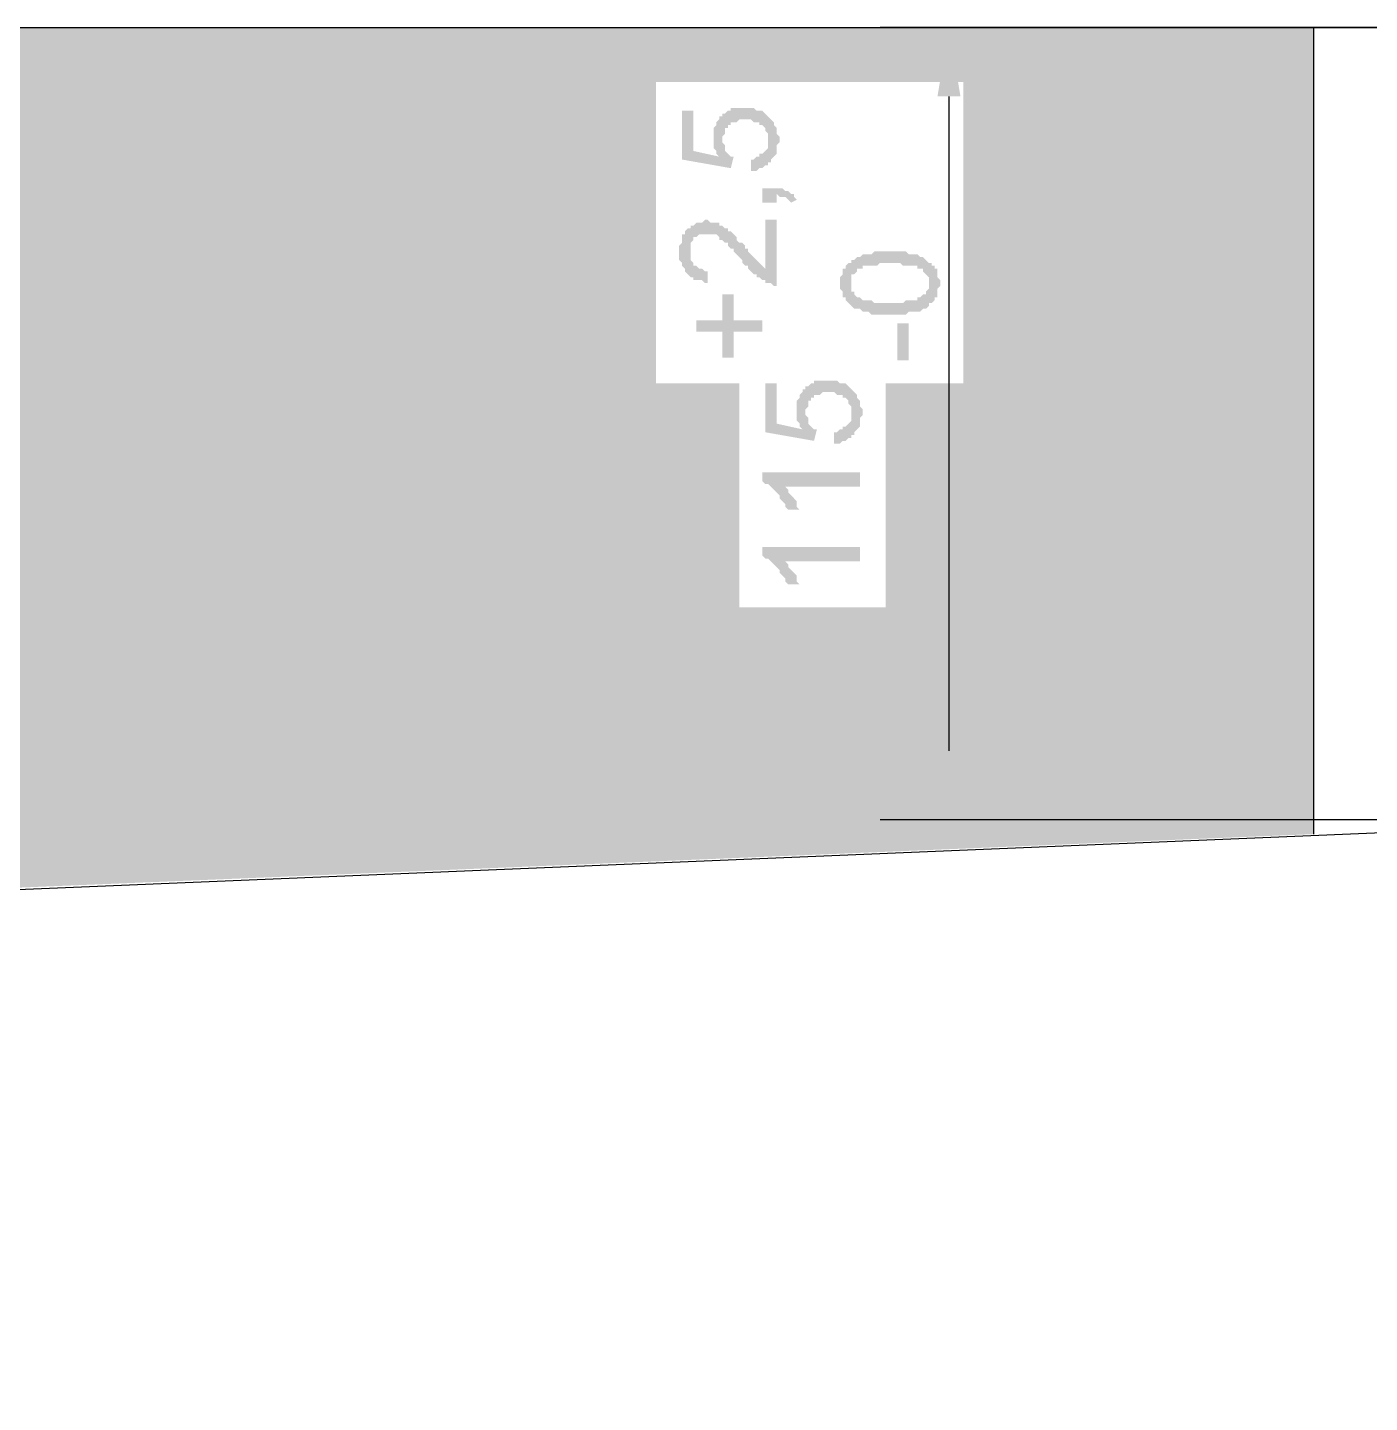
# Model space of a CAD drawing. Header units: millimetres. Extents: x 3949 to 6037, y -1956 to 1273.
# Drawn here: x 4839.31 to 4845.2, y -1423.56 to -1417.53 of the extents above; entities that cross this region are included whole.
import ezdxf

# ---------------------------------------------------------------- set-up
doc = ezdxf.new("R2010")
doc.units = ezdxf.units.MM
doc.layers.add('PADRÃO DE ENTRADA', color=7, linetype='Continuous', lineweight=0)

msp = doc.modelspace()

# ---------------------------------------------------------------- hatches: boundary and pattern name
at = {"layer": 'PADRÃO DE ENTRADA', "transparency": 33554559}
for points in [[(4842.36, -1417.9245), (4842.36, -1418.0252), (4842.36, -1418.0126), (4842.3726, -1418), (4842.3726, -1417.9748), (4842.3852, -1417.9748), (4842.3852, -1417.9622), (4842.3978, -1417.9622), (4842.3978, -1417.9496), (4842.423, -1417.9496), (4842.4355, -1417.9371), (4842.4607, -1417.9371), (4842.4859, -1417.9371), (4842.4985, -1417.9496), (4842.5237, -1417.9496), (4842.5237, -1417.9622), (4842.5363, -1417.9622), (4842.5363, -1417.9622), (4842.5489, -1417.9748), (4842.5489, -1417.9874), (4842.5614, -1418), (4842.5614, -1418.0252), (4842.5614, -1417.9245), (4842.5489, -1417.9119), (4842.5489, -1417.9119), (4842.5363, -1417.8993), (4842.5111, -1417.8993), (4842.4985, -1417.8867), (4842.4859, -1417.8867), (4842.3978, -1417.8867), (4842.3978, -1417.8993), (4842.3852, -1417.8993), (4842.3726, -1417.9119), (4842.36, -1417.9119)], [(4842.1837, -1417.8993), (4842.1837, -1418.1133), (4842.3978, -1418.1511), (4842.4104, -1418.1007), (4842.3978, -1418.1007), (4842.3852, -1418.0881), (4842.3852, -1418.0881), (4842.3726, -1418.0756), (4842.3726, -1418.0504), (4842.36, -1418.0378), (4842.36, -1417.9245), (4842.3474, -1417.9245), (4842.3474, -1418.1007), (4842.2341, -1418.0756), (4842.2341, -1417.8993)], [(4842.3222, -1418.0126), (4842.3222, -1418.063), (4842.3348, -1418.0756), (4842.3348, -1418.0881), (4842.3474, -1418.1007), (4842.3474, -1417.9245), (4842.3474, -1417.9371), (4842.3348, -1417.9496), (4842.3348, -1417.9622), (4842.3222, -1417.9748), (4842.3222, -1418)], [(4842.4859, -1418.1133), (4842.4859, -1418.1637), (4842.5111, -1418.1637), (4842.5111, -1418.1637), (4842.5237, -1418.1511), (4842.5363, -1418.1511), (4842.5489, -1418.1385), (4842.5614, -1418.1385), (4842.5614, -1418.1259), (4842.574, -1418.1259), (4842.574, -1418.1133), (4842.5866, -1418.1007), (4842.5866, -1418.1007), (4842.5992, -1418.0881), (4842.5992, -1418.0504), (4842.6118, -1418.0378), (4842.6118, -1418.0126), (4842.5992, -1418), (4842.5992, -1417.9748), (4842.5866, -1417.9622), (4842.5866, -1417.9496), (4842.574, -1417.9371), (4842.574, -1417.9371), (4842.5614, -1417.9245), (4842.5614, -1418.063), (4842.5489, -1418.0756), (4842.5489, -1418.0756), (4842.5363, -1418.0881), (4842.5237, -1418.0881), (4842.5237, -1418.1007), (4842.5111, -1418.1007), (4842.4985, -1418.1133)], [(4842.5363, -1418.2392), (4842.5363, -1418.3022), (4842.5992, -1418.3022), (4842.5992, -1418.2644), (4842.6118, -1418.277), (4842.6244, -1418.277), (4842.637, -1418.277), (4842.6496, -1418.2896), (4842.6496, -1418.2896), (4842.6622, -1418.3022), (4842.6873, -1418.2896), (4842.6873, -1418.2896), (4842.6748, -1418.277), (4842.6748, -1418.2644), (4842.6622, -1418.2644), (4842.6496, -1418.2518), (4842.637, -1418.2518), (4842.6244, -1418.2392), (4842.5992, -1418.2392)], [(4842.1711, -1418.5162), (4842.1711, -1418.554), (4842.1837, -1418.5666), (4842.1837, -1418.5792), (4842.1963, -1418.5918), (4842.1963, -1418.6043), (4842.2089, -1418.6169), (4842.2089, -1418.6169), (4842.2215, -1418.6295), (4842.2341, -1418.6295), (4842.2341, -1418.6421), (4842.2719, -1418.6421), (4842.2845, -1418.6547), (4842.297, -1418.6547), (4842.297, -1418.6043), (4842.2845, -1418.6043), (4842.2719, -1418.5918), (4842.2593, -1418.5918), (4842.2467, -1418.5792), (4842.2341, -1418.5792), (4842.2341, -1418.5666), (4842.2215, -1418.554), (4842.2215, -1418.4155), (4842.2089, -1418.4155), (4842.2089, -1418.4155), (4842.1963, -1418.4281), (4842.1963, -1418.4407), (4842.1837, -1418.4407), (4842.1837, -1418.4784), (4842.1711, -1418.491), (4842.1711, -1418.5036)], [(4842.2215, -1418.4155), (4842.2215, -1418.5162), (4842.2215, -1418.4784), (4842.2341, -1418.4659), (4842.2341, -1418.4533), (4842.2467, -1418.4533), (4842.2593, -1418.4407), (4842.2845, -1418.4407), (4842.3348, -1418.4407), (4842.3474, -1418.4533), (4842.3474, -1418.4659), (4842.36, -1418.4659), (4842.36, -1418.4659), (4842.3726, -1418.4784), (4842.3852, -1418.4784), (4842.3852, -1418.491), (4842.3978, -1418.5036), (4842.4104, -1418.5036), (4842.4104, -1418.5162), (4842.423, -1418.5288), (4842.4355, -1418.5414), (4842.4481, -1418.554), (4842.4481, -1418.5666), (4842.4607, -1418.5792), (4842.4733, -1418.5792), (4842.4733, -1418.5918), (4842.4859, -1418.6043), (4842.4859, -1418.6043), (4842.4985, -1418.6169), (4842.5111, -1418.6169), (4842.5111, -1418.6295), (4842.5237, -1418.6295), (4842.5363, -1418.6421), (4842.5489, -1418.6421), (4842.5489, -1418.6547), (4842.5614, -1418.6547), (4842.574, -1418.6547), (4842.5866, -1418.6673), (4842.5992, -1418.6673), (4842.5992, -1418.3777), (4842.5489, -1418.3777), (4842.5489, -1418.5918), (4842.5363, -1418.5792), (4842.5363, -1418.5792), (4842.5237, -1418.5666), (4842.5237, -1418.5666), (4842.5111, -1418.554), (4842.5111, -1418.554), (4842.4985, -1418.5414), (4842.4859, -1418.5288), (4842.4733, -1418.5162), (4842.4733, -1418.5036), (4842.4607, -1418.5036), (4842.4607, -1418.491), (4842.4481, -1418.4784), (4842.4355, -1418.4784), (4842.423, -1418.4659), (4842.423, -1418.4533), (4842.4104, -1418.4407), (4842.4104, -1418.4407), (4842.3978, -1418.4281), (4842.3852, -1418.4281), (4842.3852, -1418.4155), (4842.3726, -1418.4155), (4842.36, -1418.4029), (4842.3474, -1418.4029), (4842.3474, -1418.3903), (4842.3096, -1418.3903), (4842.297, -1418.3777), (4842.2845, -1418.3777), (4842.2845, -1418.3777), (4842.2719, -1418.3903), (4842.2467, -1418.3903), (4842.2341, -1418.4029), (4842.2215, -1418.4029)], [(4842.8762, -1418.6547), (4842.8762, -1418.6799), (4842.8888, -1418.6925), (4842.8888, -1418.7177), (4842.9014, -1418.7177), (4842.9014, -1418.7302), (4842.914, -1418.7428), (4842.9266, -1418.7554), (4842.9266, -1418.6169), (4842.9392, -1418.6169), (4842.9517, -1418.6043), (4842.9517, -1418.5918), (4842.9769, -1418.5918), (4842.9769, -1418.5792), (4843.0399, -1418.5792), (4843.0525, -1418.5666), (4843.1406, -1418.5666), (4843.1532, -1418.5792), (4843.2161, -1418.5792), (4843.2161, -1418.5918), (4843.2287, -1418.5918), (4843.2413, -1418.5918), (4843.2413, -1418.6043), (4843.2539, -1418.6169), (4843.2665, -1418.6295), (4843.2665, -1418.6547), (4843.2665, -1418.5666), (4843.2539, -1418.554), (4843.2539, -1418.554), (4843.2413, -1418.5414), (4843.2287, -1418.5414), (4843.2161, -1418.5288), (4843.1784, -1418.5288), (4843.1784, -1418.5288), (4843.1658, -1418.5162), (4843.0902, -1418.5162), (4843.0273, -1418.5162), (4843.0147, -1418.5288), (4842.9895, -1418.5288), (4842.9769, -1418.5288), (4842.9643, -1418.5414), (4842.9517, -1418.5414), (4842.9392, -1418.554), (4842.9266, -1418.554), (4842.9266, -1418.5666), (4842.914, -1418.5666), (4842.9014, -1418.5792), (4842.9014, -1418.5918), (4842.8888, -1418.5918), (4842.8888, -1418.6169), (4842.8762, -1418.6295), (4842.8762, -1418.6421)], [(4842.9266, -1418.7554), (4842.9266, -1418.7554), (4842.9392, -1418.768), (4842.9643, -1418.768), (4842.9769, -1418.7806), (4843.0021, -1418.7806), (4843.0021, -1418.7806), (4843.0147, -1418.7932), (4843.1658, -1418.7932), (4843.1784, -1418.7806), (4843.2287, -1418.7806), (4843.2413, -1418.768), (4843.2539, -1418.768), (4843.2665, -1418.7554), (4843.2665, -1418.7428), (4843.2791, -1418.7428), (4843.2917, -1418.7302), (4843.2917, -1418.7177), (4843.3043, -1418.7177), (4843.3043, -1418.6799), (4843.3169, -1418.6673), (4843.3169, -1418.6421), (4843.3043, -1418.6295), (4843.3043, -1418.5918), (4843.2917, -1418.5918), (4843.2917, -1418.5792), (4843.2791, -1418.5792), (4843.2791, -1418.5666), (4843.2665, -1418.5666), (4843.2665, -1418.6799), (4843.2539, -1418.6925), (4843.2539, -1418.7051), (4843.2413, -1418.7051), (4843.2287, -1418.7177), (4843.2161, -1418.7177), (4843.2161, -1418.7302), (4843.1658, -1418.7302), (4843.1532, -1418.7428), (4843.0902, -1418.7428), (4843.0273, -1418.7428), (4843.0147, -1418.7302), (4842.9895, -1418.7302), (4842.9769, -1418.7302), (4842.9643, -1418.7177), (4842.9517, -1418.7177), (4842.9392, -1418.7051), (4842.9392, -1418.6925), (4842.9266, -1418.6925), (4842.9266, -1418.6547)], [(4842.2467, -1418.8184), (4842.2467, -1418.8687), (4842.36, -1418.8687), (4842.36, -1418.9821), (4842.4104, -1418.9821), (4842.4104, -1418.8687), (4842.5363, -1418.8687), (4842.5363, -1418.8184), (4842.4104, -1418.8184), (4842.4104, -1418.7051), (4842.36, -1418.7051), (4842.36, -1418.8184)], [(4842.5489, -1419.0954), (4842.5489, -1419.3094), (4842.7629, -1419.3472), (4842.7755, -1419.2968), (4842.7629, -1419.2968), (4842.7503, -1419.2842), (4842.7503, -1419.2842), (4842.7377, -1419.2716), (4842.7377, -1419.2465), (4842.7251, -1419.2339), (4842.7251, -1419.1205), (4842.7125, -1419.1205), (4842.7125, -1419.2968), (4842.5992, -1419.2716), (4842.5992, -1419.0954)], [(4842.7251, -1419.1205), (4842.7251, -1419.2213), (4842.7251, -1419.2087), (4842.7377, -1419.1961), (4842.7377, -1419.1709), (4842.7503, -1419.1709), (4842.7503, -1419.1583), (4842.7629, -1419.1583), (4842.7629, -1419.1457), (4842.7881, -1419.1457), (4842.8007, -1419.1331), (4842.8258, -1419.1331), (4842.851, -1419.1331), (4842.8636, -1419.1457), (4842.8888, -1419.1457), (4842.8888, -1419.1583), (4842.9014, -1419.1583), (4842.9014, -1419.1583), (4842.914, -1419.1709), (4842.914, -1419.1835), (4842.9266, -1419.1961), (4842.9266, -1419.2213), (4842.9266, -1419.1205), (4842.914, -1419.108), (4842.914, -1419.108), (4842.9014, -1419.0954), (4842.8762, -1419.0954), (4842.8636, -1419.0828), (4842.851, -1419.0828), (4842.7629, -1419.0828), (4842.7629, -1419.0954), (4842.7503, -1419.0954), (4842.7377, -1419.108), (4842.7251, -1419.108)], [(4842.6873, -1419.2087), (4842.6873, -1419.259), (4842.6999, -1419.2716), (4842.6999, -1419.2842), (4842.7125, -1419.2968), (4842.7125, -1419.1205), (4842.7125, -1419.1331), (4842.6999, -1419.1457), (4842.6999, -1419.1583), (4842.6873, -1419.1709), (4842.6873, -1419.1961)], [(4842.851, -1419.3094), (4842.851, -1419.3598), (4842.8762, -1419.3598), (4842.8762, -1419.3598), (4842.8888, -1419.3472), (4842.9014, -1419.3472), (4842.914, -1419.3346), (4842.9266, -1419.3346), (4842.9266, -1419.322), (4842.9392, -1419.322), (4842.9392, -1419.3094), (4842.9517, -1419.2968), (4842.9517, -1419.2968), (4842.9643, -1419.2842), (4842.9643, -1419.2465), (4842.9769, -1419.2339), (4842.9769, -1419.2087), (4842.9643, -1419.1961), (4842.9643, -1419.1709), (4842.9517, -1419.1583), (4842.9517, -1419.1457), (4842.9392, -1419.1331), (4842.9392, -1419.1331), (4842.9266, -1419.1205), (4842.9266, -1419.259), (4842.914, -1419.2716), (4842.914, -1419.2716), (4842.9014, -1419.2842), (4842.8888, -1419.2842), (4842.8888, -1419.2968), (4842.8762, -1419.2968), (4842.8636, -1419.3094)], [(4842.5363, -1419.4857), (4842.5363, -1419.5234), (4842.5489, -1419.536), (4842.5614, -1419.536), (4842.574, -1419.5486), (4842.574, -1419.5486), (4842.5866, -1419.5612), (4842.5992, -1419.5738), (4842.5992, -1419.5738), (4842.6118, -1419.5864), (4842.6118, -1419.599), (4842.6244, -1419.6116), (4842.6244, -1419.6116), (4842.637, -1419.5486), (4842.9643, -1419.5486), (4842.9643, -1419.4857)], [(4842.6244, -1419.6116), (4842.637, -1419.6242), (4842.637, -1419.6368), (4842.6496, -1419.6493), (4842.6999, -1419.6493), (4842.6999, -1419.6493), (4842.6873, -1419.6368), (4842.6873, -1419.6116), (4842.6748, -1419.599), (4842.6748, -1419.599), (4842.6622, -1419.5864), (4842.6622, -1419.5864), (4842.6496, -1419.5738), (4842.6496, -1419.5612), (4842.637, -1419.5486), (4842.637, -1419.5486)], [(4842.5363, -1419.813), (4842.5363, -1419.8508), (4842.5489, -1419.8634), (4842.5614, -1419.8634), (4842.574, -1419.876), (4842.574, -1419.876), (4842.5866, -1419.8886), (4842.5992, -1419.9011), (4842.5992, -1419.9011), (4842.6118, -1419.9137), (4842.6118, -1419.9263), (4842.6244, -1419.9389), (4842.6244, -1419.9389), (4842.637, -1419.876), (4842.9643, -1419.876), (4842.9643, -1419.813)], [(4842.6244, -1419.9389), (4842.637, -1419.9515), (4842.637, -1419.9641), (4842.6496, -1419.9767), (4842.6999, -1419.9767), (4842.6999, -1419.9767), (4842.6873, -1419.9641), (4842.6873, -1419.9389), (4842.6748, -1419.9263), (4842.6748, -1419.9263), (4842.6622, -1419.9137), (4842.6622, -1419.9137), (4842.6496, -1419.9011), (4842.6496, -1419.8886), (4842.637, -1419.876), (4842.637, -1419.876)]]:
    msp.add_hatch(color=256, dxfattribs=at).paths.add_polyline_path(points)

# ---------------------------------------------------------------- linework, layer by layer
at = {"layer": 'PADRÃO DE ENTRADA', "lineweight": 25}
for points in [[(4807.447, -1417.5342), (4864.7204, -1417.5342), (4864.7204, -1420.2537), (4837.5883, -1421.3868), (4837.2861, -1423.5649), (4834.8813, -1423.5649), (4834.5792, -1421.3868), (4807.447, -1420.2537)], [(4847.6605, -1417.5342), (4843.0525, -1417.5342)], [(4844.9536, -1417.5342), (4844.9536, -1421.072)], [(4843.3546, -1417.8363), (4843.3546, -1420.7069)], [(4847.6605, -1421.0091), (4843.0525, -1421.0091)]]:
    msp.add_lwpolyline(points, dxfattribs=at)
at = {"layer": 'PADRÃO DE ENTRADA', "color": 254, "lineweight": 5, "true_color": 0xdbdbdb, "transparency": 33554559}
for points in [[(4827.2138, -1417.5342), (4827.2138, -1417.6475), (4844.9536, -1417.6475)], [(4827.2138, -1417.5342), (4844.9536, -1417.5342), (4844.9536, -1417.6475)], [(4837.3742, -1417.6475), (4837.3742, -1417.7734), (4844.9536, -1417.7734)], [(4837.3742, -1417.6475), (4844.9536, -1417.6475), (4844.9536, -1417.7734)], [(4837.3742, -1417.7734), (4837.3742, -1419.0324), (4842.0704, -1419.0324)], [(4837.3742, -1417.7734), (4842.0704, -1417.7734), (4842.0704, -1419.0324)], [(4843.4176, -1417.7734), (4843.4176, -1419.0954), (4844.9536, -1419.0954)], [(4843.4176, -1417.7734), (4844.9536, -1417.7734), (4844.9536, -1419.0954)], [(4836.3922, -1419.0324), (4836.3922, -1419.045), (4842.0704, -1419.045)], [(4836.3922, -1419.0324), (4842.0704, -1419.0324), (4842.0704, -1419.045)], [(4836.3796, -1419.0954), (4836.367, -1419.1583), (4842.4355, -1419.1583)], [(4836.3922, -1419.045), (4836.3796, -1419.0954), (4842.0704, -1419.0954)], [(4836.3796, -1419.0954), (4842.4355, -1419.0954), (4842.4355, -1419.1583)], [(4836.3922, -1419.045), (4842.0704, -1419.045), (4842.0704, -1419.0954)], [(4843.0776, -1419.0954), (4843.0776, -1420.0774), (4844.9536, -1420.0774)], [(4843.0776, -1419.0954), (4844.9536, -1419.0954), (4844.9536, -1420.0774)], [(4836.367, -1419.1583), (4836.3041, -1419.259), (4842.4355, -1419.259)], [(4836.367, -1419.1583), (4842.4355, -1419.1583), (4842.4355, -1419.259)], [(4836.3041, -1419.259), (4836.2033, -1419.322), (4842.4355, -1419.322)], [(4836.3041, -1419.259), (4842.4355, -1419.259), (4842.4355, -1419.322)], [(4836.2033, -1419.322), (4836.09, -1419.3472), (4842.4355, -1419.3472)], [(4836.2033, -1419.322), (4842.4355, -1419.322), (4842.4355, -1419.3472)], [(4827.2138, -1419.3472), (4827.2138, -1419.6619), (4842.4355, -1419.6619)], [(4827.2138, -1419.3472), (4842.4355, -1419.3472), (4842.4355, -1419.6619)], [(4835.0702, -1419.6619), (4835.0702, -1420.0774), (4842.4355, -1420.0774)], [(4835.0702, -1419.6619), (4842.4355, -1419.6619), (4842.4355, -1420.0774)], [(4835.0702, -1420.0774), (4835.0702, -1421.072), (4844.9536, -1421.072)], [(4835.0702, -1420.0774), (4844.9536, -1420.0774), (4844.9536, -1421.072)], [(4835.0702, -1421.072), (4844.9536, -1421.072), (4838.5577, -1421.3364)]]:
    msp.add_solid(points, dxfattribs=at)
at = {"layer": 'PADRÃO DE ENTRADA', "lineweight": 25, "transparency": 33554559}
for points in [[(4843.3043, -1417.8363), (4843.405, -1417.8363), (4843.3546, -1417.5342)], [(4843.128, -1418.9946), (4843.1784, -1418.9946), (4843.128, -1418.831), (4843.1784, -1418.831)], [(4843.3043, -1420.7069), (4843.405, -1420.7069), (4843.3546, -1421.0091)]]:
    msp.add_solid(points, dxfattribs=at)

doc.saveas('drawing.dxf')
